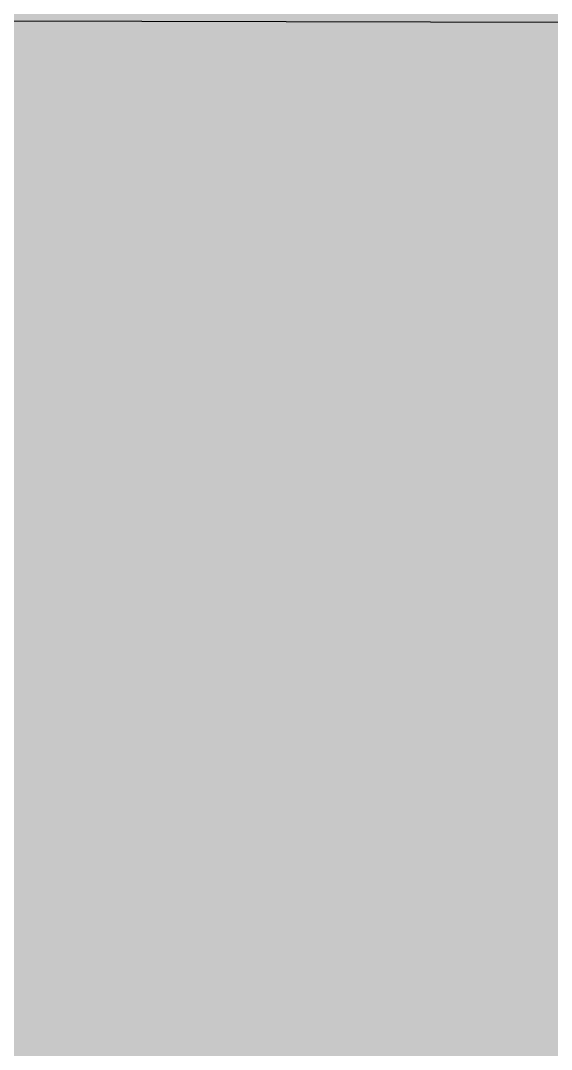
# Model space of a CAD drawing. Header units: metres. Extents: x 2773 to 296211, y -82189 to 61223.
# Drawn here: x 36038.78 to 36046.76, y 38009.03 to 38024.51 of the extents above; entities that cross this region are included whole.
import ezdxf

# ---------------------------------------------------------------- set-up
doc = ezdxf.new("R2010")
doc.units = ezdxf.units.M
doc.header["$LTSCALE"] = 0.5
doc.layers.add('KON_050', color=5, linetype='Continuous')
doc.layers.add('KON_SCHRAFF', color=1, linetype='Continuous')

msp = doc.modelspace()

# ---------------------------------------------------------------- hatches: boundary and pattern name
at = {"layer": 'KON_SCHRAFF', "true_color": 0x826e59, "transparency": 33554526}
h = msp.add_hatch(color=47, dxfattribs=at)
h.dxf.hatch_style = 1
h.paths.add_polyline_path([(36033.833, 38302.29), (36270.868, 38302.29), (36270.868, 38024.036), (36033.833, 38024.509)])
h.paths.add_polyline_path([(39345.235, 38302.29), (39742.12, 38302.29), (39742.12, 38017.101), (39345.235, 38017.894)])
h.paths.add_polyline_path([(40454.946, 38015.677), (40328.16, 38015.93), (40328.16, 38302.29), (40454.946, 38302.29)])
h.paths.add_polyline_path([(40940.031, 38302.29), (41105.394, 38302.29), (41105.394, 38014.377), (40940.031, 38014.708)])
h.paths.add_polyline_path([(41358.956, 38013.871), (41265.255, 38014.058), (41265.255, 38302.29), (41358.956, 38302.29)])
h.paths.add_polyline_path([(42136.19, 38012.318), (42036.976, 38012.516), (42036.976, 38302.29), (42136.19, 38302.29)])
h.paths.add_polyline_path([(43173.116, 38302.29), (43398.23, 38302.29), (43398.23, 38009.916), (43173.116, 38010.246)])
at = {"layer": 'KON_SCHRAFF', "true_color": 0x636466}
h = msp.add_hatch(color=251, dxfattribs=at)
h.dxf.hatch_style = 1
h.paths.add_polyline_path([(44270.062, 38009.796), (38435.353, 38019.712), (38435.353, 37949.796), (38495.353, 37949.796), (44270.062, 37949.796)])
h.paths.add_polyline_path([(40198.107, 37949.796), (40138.107, 37949.796), (40132.584, 34699.887), (40198.107, 34699.887)])
h.paths.add_polyline_path([(41941.713, 37949.796), (41881.713, 37949.796), (41879.752, 36795.921), (41939.752, 36795.819)])
h.paths.add_polyline_path([(43001.713, 37949.796), (42941.713, 37949.796), (42939.752, 36795.813), (42999.752, 36795.711)])
h.paths.add_polyline_path([(44270.062, 37949.796), (44210.062, 37949.796), (44204.532, 34695.93), (44270.062, 34695.819)])
h.paths.add_polyline_path([(44270.062, 34695.819), (44204.532, 34695.93), (42996.187, 34697.984), (42996.081, 34635.819), (44270.062, 34635.819)])
h.paths.add_polyline_path([(41876.19, 34699.887), (40198.107, 34699.887), (40198.107, 34695.819), (40132.578, 34695.93), (40132.584, 34699.887), (38435.353, 34699.887), (38435.353, 34635.819), (41876.081, 34635.819)])
h.paths.add_polyline_path([(38495.353, 37949.796), (38435.353, 37949.796), (38435.353, 34699.887), (38495.353, 34699.887)])
h.paths.add_polyline_path([(38113.28, 34703.131), (37968.614, 34703.131), (37968.614, 34635.819), (38113.28, 34635.819)])
h.paths.add_polyline_path([(37616.541, 34699.887), (37468.898, 34699.887), (37468.898, 34635.819), (37616.541, 34635.819)])
h.paths.add_polyline_path([(37114.431, 34699.887), (37055.389, 34699.887), (36033.833, 34699.887), (36033.833, 34635.819), (37114.431, 34635.819)])
h.paths.add_polyline_path([(37114.431, 37949.796), (37054.519, 37949.796), (37055.389, 34699.887), (37114.431, 34699.887)])
h.paths.add_polyline_path([(36093.812, 37949.796), (36033.833, 37949.796), (36033.833, 34699.887), (36093.812, 34699.887)])
h.paths.add_polyline_path([(37114.431, 38022.351), (36033.833, 38024.509), (36033.833, 37949.796), (36093.812, 37951.389), (36093.812, 37949.796), (37114.431, 37949.796)])
h.paths.add_polyline_path([(37616.541, 38022.352), (37468.898, 38022.352), (37468.898, 37949.796), (37616.541, 37949.796)])
h.paths.add_polyline_path([(38113.28, 38022.352), (37968.614, 38022.352), (37968.614, 37949.796), (38113.28, 37949.796)])
h.paths.add_polyline_path([(46310.715, 38003.978), (46166.049, 38004.267), (45981.769, 38004.267), (45981.769, 37942.904), (46041.769, 37942.904), (46310.715, 37942.904)])
h.paths.add_polyline_path([(46041.769, 37942.904), (45981.769, 37942.904), (45981.769, 34695.811), (46041.769, 34695.811)])
h.paths.add_polyline_path([(46848.23, 38002.904), (46662.787, 38003.274), (46662.787, 37942.904), (46848.23, 37942.904)])
h.paths.add_polyline_path([(46848.23, 37942.904), (46788.23, 37942.904), (46788.23, 34695.811), (46848.23, 34695.811), (46848.23, 34695.819)])
h.paths.add_polyline_path([(46310.715, 34695.811), (45981.852, 34695.811), (45981.769, 34635.811), (46310.715, 34635.353)])

# ---------------------------------------------------------------- linework, layer by layer
at = {"layer": 'KON_050'}
msp.add_lwpolyline([(37114.431, 38022.351), (36033.833, 38024.509)], dxfattribs=at)

doc.saveas('drawing.dxf')
